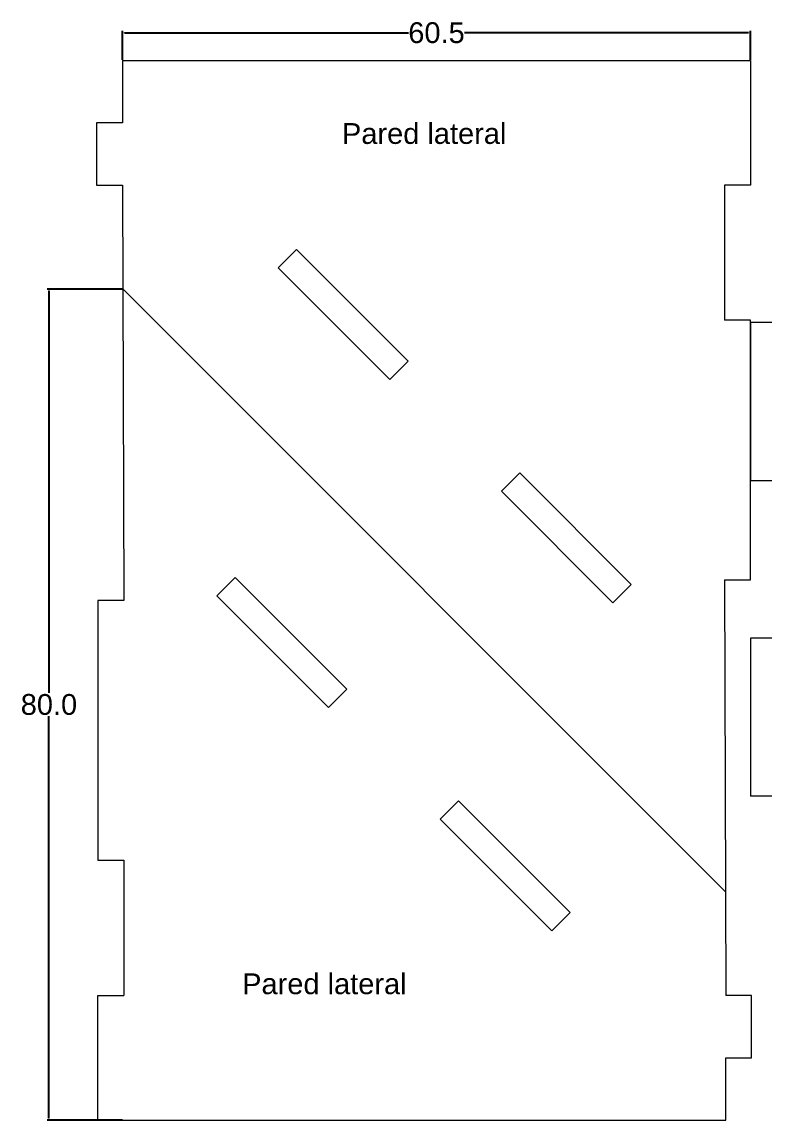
# Model space of a CAD drawing. Header units: inches. Extents: x 1 to 167, y 15 to 121.
# Drawn here: x 0.5 to 72, y 15.2 to 120.9 of the extents above; entities that cross this region are included whole.
import ezdxf

# ---------------------------------------------------------------- set-up
doc = ezdxf.new("R2010")
doc.units = ezdxf.units.IN
doc.header["$MEASUREMENT"] = 0
doc.styles.get("Standard").update_dxf_attribs({"font": 'arial.ttf'})
doc.dimstyles.get("Standard").update_dxf_attribs({"dimtxt": 0.18, "dimasz": 0.18, "dimexe": 0.18, "dimexo": 0.0625, "dimgap": 0.09, "dimtad": 0, "dimtih": 1, "dimtoh": 1, "dimdec": 4, "dimzin": 0, "dimdsep": 46, "dimtxsty": 'Standard', "dimcen": 0.09, "dimadec": 0, "dimazin": 0, "dimtfac": 1, "dimtdec": 4, "dimtofl": 0, "dimtmove": 0, "dimatfit": 3, "dimfxl": 1, "dimtolj": 1, "dimtzin": 0, "dimarcsym": 0})

# ---------------------------------------------------------------- blocks, each defined once
blk = doc.blocks.new('*D1')
at = {"color": 0, "lineweight": -2, "transparency": 16777216}
for p, q in [((10.23, 117.24), (10.23, 120.02)), ((10.41, 119.84), (37.77, 119.84)), ((70.53, 119.84), (43.17, 119.84)), ((70.71, 117.24), (70.71, 120.02))]:
    blk.add_line(p, q, dxfattribs=at)
at = {"color": 0, "transparency": 16777216}
for points in [[(10.41, 119.87), (10.41, 119.81), (10.23, 119.84)], [(70.53, 119.87), (70.53, 119.81), (70.71, 119.84)]]:
    blk.add_solid(points, dxfattribs=at)
at = {"layer": 'Defpoints', "color": 0, "transparency": 16777216}
for p in [(70.71, 119.84), (10.23, 117.18), (70.71, 117.18)]:
    blk.add_point(p, dxfattribs=at)
at = {"color": 0, "transparency": 16777216, "insert": (40.47, 119.84), "char_height": 0.18, "attachment_point": 5}
blk.add_mtext('\\A1;{\\H11.11111x;60.5}', dxfattribs=at)
blk = doc.blocks.new('*D3')
at = {"color": 0, "lineweight": -2, "transparency": 16777216}
for p, q in [((10.23, 95.18), (2.96, 95.18)), ((3.14, 95), (3.14, 56.3)), ((3.14, 15.37), (3.14, 54.07)), ((10.23, 15.19), (2.96, 15.19))]:
    blk.add_line(p, q, dxfattribs=at)
at = {"color": 0, "transparency": 16777216}
for points in [[(3.11, 95), (3.17, 95), (3.14, 95.18)], [(3.11, 15.37), (3.17, 15.37), (3.14, 15.19)]]:
    blk.add_solid(points, dxfattribs=at)
at = {"layer": 'Defpoints', "color": 0, "transparency": 16777216}
for p in [(10.29, 95.18), (3.14, 15.19), (10.29, 15.19)]:
    blk.add_point(p, dxfattribs=at)
at = {"color": 0, "transparency": 16777216, "insert": (3.14, 55.18), "char_height": 0.18, "attachment_point": 5}
blk.add_mtext('\\A1;{\\H11.11111x;80.0}', dxfattribs=at)

msp = doc.modelspace()

# ---------------------------------------------------------------- linework, layer by layer
at = {"linetype": 'Continuous', "lineweight": 0}
for p, q in [((10.23217, 117.17597), (10.23217, 111.17597)), ((10.23217, 117.17597), (70.71493, 117.17597)), ((70.71493, 117.17597), (70.71493, 105.17597)), ((10.23217, 111.17597), (7.73217, 111.17597)), ((7.73217, 111.17597), (7.73217, 105.17597)), ((7.73217, 105.17597), (10.23217, 105.17597)), ((10.23217, 105.17597), (10.34402, 65.19353)), ((70.71493, 105.17597), (68.21493, 105.17597)), ((68.21493, 105.17597), (68.21493, 92.17597)), ((25.22283, 97.20359), (26.9906, 98.97136)), ((26.9906, 98.97136), (37.73862, 88.22334)), ((35.97086, 86.45557), (25.22283, 97.20359)), ((68.27085, 37.19337), (10.28809, 95.17613)), ((70.71493, 92.17597), (68.21493, 92.17597)), ((70.71493, 67.17597), (70.71493, 92.17597)), ((73.21493, 91.95873), (70.71493, 91.95873)), ((70.71493, 91.95873), (70.71493, 76.75873)), ((35.97086, 86.45557), (37.73862, 88.22334)), ((46.71888, 75.70755), (48.48665, 77.47531)), ((59.23467, 66.72729), (48.48665, 77.47531)), ((70.71493, 76.75873), (73.21493, 76.75873)), ((57.4669, 64.95952), (46.71888, 75.70755)), ((21.09204, 67.40998), (19.32428, 65.64221)), ((21.09204, 67.40998), (31.84007, 56.66195)), ((57.4669, 64.95952), (59.23467, 66.72729)), ((68.21493, 67.17597), (70.71493, 67.17597)), ((68.21493, 67.17597), (68.32678, 27.19353)), ((19.32428, 65.64221), (30.0723, 54.89419)), ((10.34402, 65.19353), (7.84402, 65.19353)), ((7.84402, 65.19353), (7.84402, 40.19353)), ((73.21493, 61.55873), (70.71493, 61.55873)), ((70.71493, 61.55873), (70.71493, 46.35873)), ((31.84007, 56.66195), (30.0723, 54.89419)), ((42.58809, 45.91393), (40.82032, 44.14616)), ((42.58809, 45.91393), (53.33611, 35.16591)), ((73.21493, 46.35873), (70.71493, 46.35873)), ((51.56834, 33.39814), (40.82032, 44.14616)), ((7.84402, 40.19353), (10.34402, 40.19353)), ((10.34402, 40.19353), (10.34402, 27.19353)), ((53.33611, 35.16591), (51.56834, 33.39814)), ((7.84402, 15.19353), (7.84402, 27.19353)), ((7.84402, 27.19353), (10.34402, 27.19353)), ((70.82678, 27.19353), (68.32678, 27.19353)), ((70.82678, 21.19353), (70.82678, 27.19353)), ((68.32678, 15.19353), (68.32678, 21.19353)), ((68.32678, 21.19353), (70.82678, 21.19353)), ((7.84402, 15.19353), (68.32678, 15.19353))]:
    msp.add_line(p, q, dxfattribs=at)

# ---------------------------------------------------------------- texts
at = {"char_height": 2, "attachment_point": 1}
for insert in [(31.36411, 111.14626), (21.75035, 29.30748)]:
    msp.add_mtext_dynamic_manual_height_columns('Pared lateral', width=20.335303, gutter_width=1, heights=[0], dxfattribs=dict(at, insert=insert))

# ---------------------------------------------------------------- dimensions: what is measured, and where the dimension line sits
dim = msp.add_linear_dim(base=(70.71493, 119.83867), p1=(10.23217, 117.17597), p2=(70.71493, 117.17597), text='{\\H11.11111x;60.5}', dimstyle='Standard')
dim.commit()
dim.dimension.update_dxf_attribs({"geometry": '*D1', "text_midpoint": (40.47355, 119.83867)})
dim = msp.add_linear_dim(base=(3.13653, 15.19353), p1=(10.28809, 95.17613), p2=(10.28809, 15.19353), angle=90, text='{\\H11.11111x;80.0}', dimstyle='Standard')
dim.commit()
dim.dimension.update_dxf_attribs({"geometry": '*D3', "text_midpoint": (3.13653, 55.18483)})

doc.saveas('drawing.dxf')
